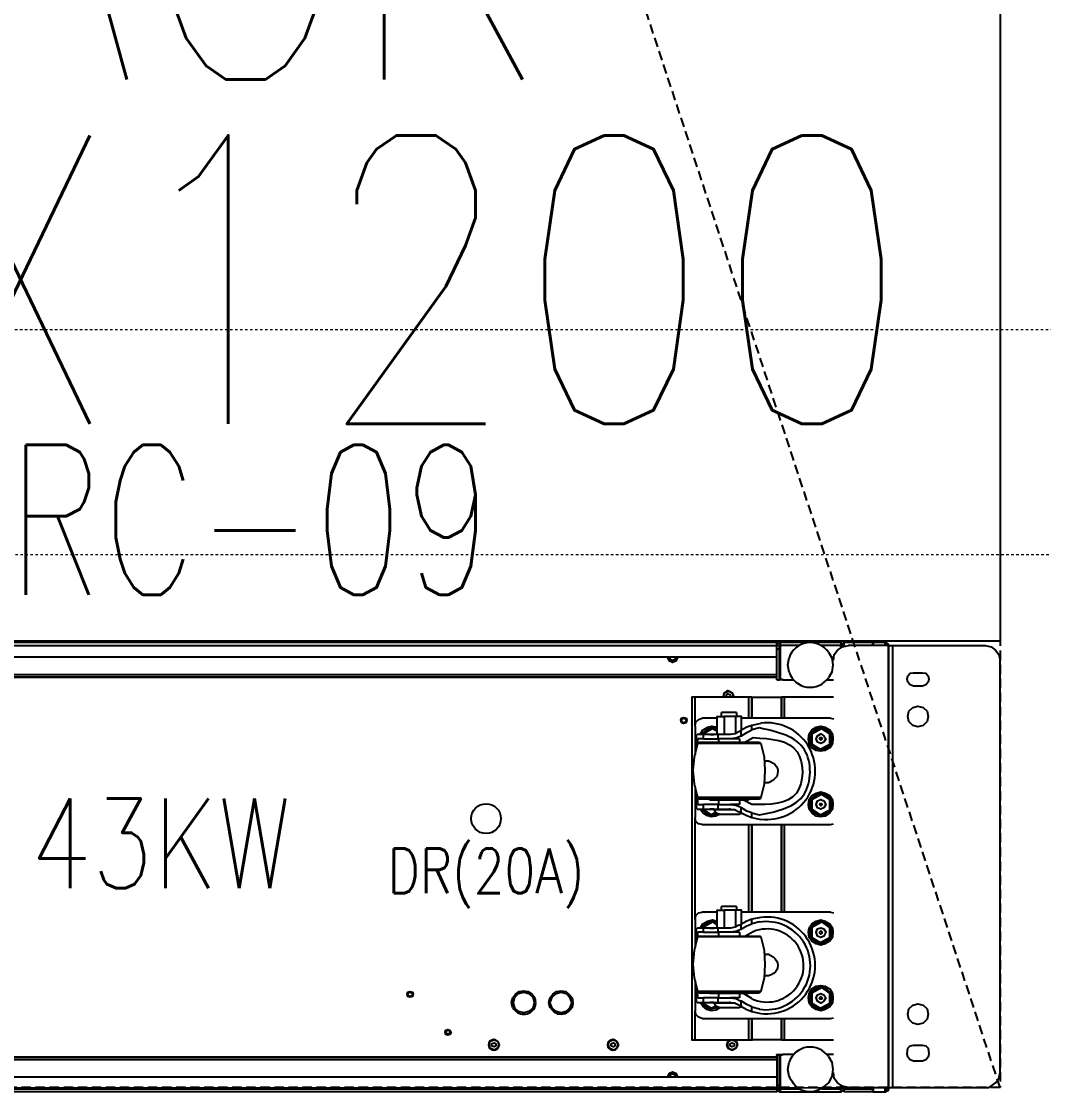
# Model space of a CAD drawing. Extents: x 225000 to 2157367, y 208400 to 840900.
# Drawn here: x 510272 to 510955, y 400651 to 401366 of the extents above; entities that cross this region are included whole.
import ezdxf
from ezdxf.enums import TextEntityAlignment as Align

# ---------------------------------------------------------------- set-up
doc = ezdxf.new("R2010")
doc.units = 0
doc.header["$LTSCALE"] = 10
doc.linetypes.add('Data Center Layout_L20$0$HIDDENK1', pattern=[0.334, 0.167, -0.167])
doc.linetypes.add('XFDP20-DC-PH1$0$HIDDEN2', pattern=[0.1875, 0.125, -0.0625])
doc.layers.add('Data Center Layout_L20$0$ARC', color=252, linetype='Continuous', lineweight=0)
for name, color, linetype in [('XFDP20-DC-PH1$0$A-EQ (PH1)', 15, 'XFDP20-DC-PH1$0$HIDDEN2'), ('XFM2Q20-DC$0$M-EQ-TEXT', 3, 'Continuous'), ('XFM2Q20-DC$0$M-HVAC-CEQPM', 22, 'Continuous'), ('XFM2Q20-DC$0$RACK-DC1-600X1200', 6, 'Continuous')]:
    doc.layers.add(name, color=color, linetype=linetype)
doc.styles.add('XFM2Q20-DC$0$XFL10-HVAC-EQ-L194205$0$M-TXT', font='simplex.shx', dxfattribs={"width": 0.8, "bigfont": 'chineset.shx'})
doc.styles.add('XFM2Q20-DC$0$XFL10-HVAC-EQ-L194205$0$Standard', font='txt.shx', dxfattribs={"bigfont": 'chineset.shx'})
doc.styles.add('XFM2Q20-DC$0$XOL30-HVAC-EQ-L194205$0$Standard', font='txt.shx', dxfattribs={"width": 0.8, "bigfont": 'chineset.shx'})

# ---------------------------------------------------------------- blocks, each defined once
blk = doc.blocks.new('Data Center Layout_L20')
at = {"layer": 'Data Center Layout_L20$0$ARC', "linetype": 'Data Center Layout_L20$0$HIDDENK1'}
for p, q in [((508200.59, 201160.31), (511900.59, 201160.31)), ((508050.59, 201010.31), (512050.59, 201010.31))]:
    blk.add_line(p, q, dxfattribs=at)
blk = doc.blocks.new('XFDP20-DC-PH1')
at = {"layer": 'XFDP20-DC-PH1$0$A-EQ (PH1)', "ltscale": 5}
blk.add_line((510925.59, 200654.46, 0), (509725.59, 204302.31, 0), dxfattribs=at)
at = {"layer": 'XFDP20-DC-PH1$0$A-EQ (PH1)', "ltscale": 5, "elevation": 0}
blk.add_lwpolyline([(509725.59, 200654.46), (509725.59, 204302.31), (510925.59, 204302.31), (510925.59, 200654.46)], close=True, dxfattribs=at)
blk = doc.blocks.new('XFM2Q20-DC$0$43KW-ROW COOLER')
at = {"layer": 'XFM2Q20-DC$0$M-HVAC-CEQPM'}
for p, q in [((2185.3, -1392.57), (2184.87, -302.57)), ((2187.88, -312.89), (2185.73, -312.89)), ((2185.73, -332.24), (2185.73, -312.89)), ((2187.88, -312.89), (2187.88, -332.24)), ((2185.73, -332.24), (2187.88, -332.24)), ((1894.32, -342.55), (1898.19, -340.4)), ((1898.19, -340.4), (1902.92, -339.54)), ((1902.92, -339.54), (1907.65, -340.4)), ((1907.65, -340.4), (1911.52, -342.55)), ((2164.23, -342.55), (2168.1, -340.4)), ((2168.1, -340.4), (2172.83, -339.54)), ((2172.83, -339.54), (2177.56, -340.4)), ((2177.56, -340.4), (2181.86, -342.55)), ((1902.92, -369.64), (1898.19, -368.78)), ((1907.65, -368.78), (1902.92, -369.64)), ((2172.83, -369.64), (2168.1, -368.78)), ((2177.56, -368.78), (2172.83, -369.64)), ((1897.76, -376.95), (1890.03, -376.95)), ((1890.03, -1353.7), (1890.03, -376.95)), ((1897.76, -376.95), (1897.76, -1317.77)), ((2177.99, -376.95), (2185.73, -376.95)), ((2177.99, -376.95), (2177.99, -1317.77)), ((2185.73, -1353.7), (2185.73, -376.95)), ((1966.9, -385.11), (1966.9, -382.54)), ((1981.52, -382.54), (1981.52, -385.54)), ((2095.87, -385.11), (2095.87, -382.54)), ((2110.49, -382.54), (2110.49, -385.54)), ((1941.97, -387.69), (1943.26, -393.71)), ((1944.98, -388.55), (1946.27, -393.71)), ((1954.43, -398.44), (1951.42, -392.85)), ((2001.72, -393.71), (2003.01, -388.55)), ((2004.73, -393.71), (2006.02, -387.69)), ((2071.37, -387.69), (2072.66, -393.71)), ((2074.38, -388.55), (2075.67, -393.71)), ((2083.84, -398.44), (2080.83, -392.85)), ((2131.13, -393.71), (2132.42, -388.55)), ((2134.14, -393.71), (2135.43, -387.69)), ((1996.14, -393.71), (1993.13, -399.3)), ((2125.54, -393.71), (2122.1, -399.3)), ((2153.91, -483.99), (2156.49, -482.7)), ((2156.49, -482.7), (2159.07, -483.99)), ((2128.55, -514.09), (2128.55, -513.23)), ((2128.55, -513.23), (2131.56, -513.66)), ((2131.56, -528.27), (2128.55, -529.13)), ((2128.55, -529.13), (2128.55, -528.27)), ((2128.55, -539.02), (2128.55, -538.16)), ((2128.55, -538.16), (2131.56, -538.59)), ((2128.55, -554.07), (2128.55, -552.78)), ((2131.56, -553.21), (2128.55, -554.07)), ((2153.91, -563.53), (2156.49, -562.24)), ((2156.49, -562.24), (2159.07, -563.53))]:
    blk.add_line(p, q, dxfattribs=at)
for points in [[(2184.87, -299.56), (1890.03, -299.56), (1890.03, -237.91), (1890.89, -234.04), (1893.04, -231.03), (1896.04, -228.88), (1899.91, -228.02)], [(2174.98, -228.02), (1899.91, -228.02)], [(2184.87, -299.56), (2184.87, -235.24), (2181.86, -231.03), (2178.85, -228.88), (2174.98, -228.02)], [(1917.11, -279.79), (1917.11, -285.81), (1916.25, -287.95), (1914.53, -289.67), (1912.38, -290.1), (1910.23, -289.67), (1908.51, -287.95), (1908.08, -285.81), (1908.08, -279.79), (1908.51, -277.64), (1910.23, -275.92), (1912.38, -275.49), (1914.53, -275.92), (1916.25, -277.64), (1917.11, -279.79), (1917.11, -279.79)], [(1937.32, -289.67), (1933.88, -288.81), (1931.3, -286.24), (1930.44, -282.8), (1931.3, -279.36), (1933.88, -276.78), (1937.32, -275.92), (1940.76, -276.78), (1943.33, -279.36), (1944.19, -282.8), (1943.33, -286.24), (1940.76, -288.81), (1937.32, -289.67), (1937.32, -289.67)], [(2135.93, -289.67), (2132.5, -288.81), (2129.92, -286.24), (2129.06, -282.8), (2129.92, -279.36), (2132.5, -276.78), (2135.93, -275.92), (2139.37, -276.78), (2141.95, -279.36), (2142.81, -282.8), (2141.95, -286.24), (2139.37, -288.81), (2135.93, -289.67), (2135.93, -289.67)], [(2167.24, -285.81), (2166.38, -287.95), (2164.66, -289.67), (2162.51, -290.1), (2158.72, -289.67), (2157, -287.95), (2156.57, -285.81), (2156.57, -279.79), (2157, -277.64), (2158.72, -275.92), (2162.51, -275.49), (2164.66, -275.92), (2166.38, -277.64), (2167.24, -279.79), (2167.24, -285.81), (2167.24, -285.81)], [(1890.03, -302.57), (2184.87, -302.57), (2184.87, -299.56)], [(1890.03, -302.57), (1890.03, -299.56)], [(1890.03, -304.29), (1887.88, -304.29), (1888.74, -303), (1890.03, -302.57)], [(1887.88, -304.29), (1887.88, -304.72)], [(1890.03, -304.72), (1887.88, -304.72), (1887.88, -312.46)], [(2184.87, -329.23), (2184.87, -302.57), (1890.03, -302.57)], [(1890.03, -302.57), (1890.03, -329.23)], [(2184.87, -302.57), (2185.73, -302.57), (2185.73, -304.29)], [(2185.73, -304.29), (2184.87, -304.29)], [(2185.73, -302.57), (2185.73, -304.29)], [(2185.73, -302.57), (2187.02, -303), (2187.88, -304.29)], [(2187.88, -312.46), (2187.88, -304.72), (2185.73, -304.72), (2185.73, -304.29)], [(2185.73, -304.29), (2187.88, -304.29)], [(2185.73, -304.72), (2185.73, -304.29)], [(2187.88, -304.72), (2187.88, -304.29)], [(1890.03, -312.46), (1887.88, -312.46)], [(1887.88, -312.46), (1887.88, -312.89)], [(1890.03, -312.89), (1887.88, -312.89), (1887.88, -332.24), (1890.03, -332.24)], [(2187.88, -312.46), (2184.87, -312.46)], [(2185.73, -312.89), (2185.73, -312.46)], [(2187.88, -312.89), (2187.88, -312.46)], [(1887.88, -334.39), (1890.03, -334.39), (1890.03, -332.24)], [(1887.88, -334.39), (1888.74, -332.67), (1890.03, -332.24)], [(1887.88, -334.39), (1887.88, -333.96)], [(1887.88, -334.39), (1887.88, -374.8), (1890.03, -374.8)], [(1889.6, -332.24), (1889.6, -331.81)], [(1899.91, -339.11), (1896.04, -338.68), (1893.04, -336.53), (1890.89, -333.1), (1890.03, -329.23)], [(1890.03, -332.24), (1890.03, -331.81)], [(1890.03, -332.24), (1890.46, -332.24)], [(1890.46, -332.24), (1890.03, -332.24)], [(1890.03, -334.39), (1890.03, -333.96)], [(1890.03, -334.39), (1890.03, -333.96)], [(1891.32, -334.39), (1890.03, -334.39)], [(1890.03, -334.39), (1891.32, -334.39)], [(1890.03, -334.39), (1890.03, -347.28)], [(2184.87, -329.23), (2184.01, -333.1), (2181.86, -336.53), (2178.85, -338.68), (2174.98, -339.11)], [(2185.73, -332.24), (2185.73, -334.39), (2183.58, -334.39)], [(2183.58, -334.39), (2183.58, -333.96)], [(2183.58, -333.96), (2183.58, -334.39)], [(2185.73, -334.39), (2183.58, -334.39)], [(2184.44, -332.24), (2185.73, -332.24)], [(2185.73, -332.24), (2184.44, -332.24)], [(2185.73, -332.24), (2185.73, -331.81)], [(2185.73, -332.24), (2187.02, -332.67), (2187.88, -334.39)], [(2185.73, -334.39), (2185.73, -333.96)], [(2185.73, -334.39), (2185.73, -333.96)], [(2187.88, -334.39), (2185.73, -334.39)], [(2185.73, -374.8), (2187.88, -374.8), (2187.88, -334.39)], [(2185.73, -347.28), (2185.73, -334.39)], [(2186.16, -332.24), (2186.16, -331.81)], [(2187.88, -334.39), (2187.88, -333.96)], [(1912.81, -343.41), (1912.81, -339.11)], [(1924.34, -339.11), (1924.34, -372.22)], [(1938.53, -341.26), (1938.96, -339.11)], [(1938.53, -341.26), (1938.53, -400.59)], [(1952.28, -339.54), (1955.29, -339.97), (1958.3, -341.69), (1960.02, -344.7), (1960.45, -347.71), (1960.02, -350.72), (1958.3, -353.73), (1955.29, -355.45), (1952.28, -355.88), (1948.85, -355.45), (1946.27, -353.73), (1944.55, -350.72), (1943.69, -347.71), (1944.55, -344.7), (1946.27, -341.69), (1948.85, -339.97), (1952.28, -339.54), (1952.28, -339.54)], [(1945.41, -347.28), (1948.85, -341.69), (1948.85, -341.26), (1944.98, -347.28), (1945.41, -347.28), (1945.41, -347.28)], [(1948.42, -354.16), (1945.84, -351.15), (1944.98, -347.28), (1945.84, -343.84), (1948.42, -341.26)], [(1948.85, -341.26), (1952.28, -340.4), (1955.72, -341.26)], [(1948.85, -341.26), (1956.15, -341.26), (1955.72, -341.69)], [(1948.85, -353.73), (1955.72, -353.73), (1959.16, -348.14), (1955.72, -341.69), (1948.85, -341.69)], [(1959.59, -348.14), (1956.15, -341.26), (1958.73, -344.27), (1959.59, -347.71)], [(1996.14, -339.54), (1999.14, -339.97), (2001.72, -341.69), (2003.87, -344.7), (2004.3, -347.71), (2003.87, -350.72), (2001.72, -353.73), (1999.14, -355.45), (1996.14, -355.88), (1992.7, -355.45), (1990.12, -353.73), (1988.4, -350.72), (1987.54, -347.71), (1988.4, -344.7), (1990.12, -341.69), (1992.7, -339.97), (1996.14, -339.54), (1996.14, -339.54)], [(1989.26, -347.28), (1992.7, -341.69), (1992.27, -341.26), (1988.4, -347.28), (1989.26, -347.28), (1989.26, -347.28)], [(1999.14, -354.16), (1995.71, -355.02), (1992.27, -354.16), (1989.69, -351.15), (1988.83, -347.28), (1989.69, -343.84), (1992.27, -341.26)], [(1992.27, -341.26), (1999.57, -341.26), (1999.57, -341.69)], [(1992.7, -341.26), (1996.14, -340.4), (1999.57, -341.26)], [(1992.7, -353.73), (1999.14, -353.73), (2003.01, -348.14), (1999.57, -341.69), (1992.7, -341.69)], [(2003.44, -348.14), (1999.57, -341.26)], [(2000, -341.26), (2002.58, -344.27), (2003.44, -347.71)], [(2009.46, -426.82), (2009.46, -341.26), (2009.03, -339.11)], [(2067.93, -341.26), (2068.36, -339.11)], [(2067.93, -341.26), (2067.93, -400.59)], [(2081.26, -339.54), (2084.7, -339.97), (2087.28, -341.69), (2089, -344.7), (2089.86, -347.71), (2089, -350.72), (2087.28, -353.73), (2084.7, -355.45), (2081.26, -355.88), (2078.25, -355.45), (2075.67, -353.73), (2073.95, -350.72), (2073.09, -347.71), (2073.95, -344.7), (2075.67, -341.69), (2078.25, -339.97), (2081.26, -339.54), (2081.26, -339.54)], [(2074.38, -347.28), (2078.25, -341.69), (2077.82, -341.26), (2073.95, -347.28), (2074.38, -347.28), (2074.38, -347.28)], [(2084.7, -354.16), (2081.26, -355.02), (2077.82, -354.16), (2074.81, -351.15), (2073.95, -347.28), (2075.24, -343.84), (2077.82, -341.26)], [(2077.82, -341.26), (2085.13, -341.26), (2084.7, -341.69)], [(2077.82, -353.73), (2084.7, -353.73), (2088.14, -348.14), (2084.7, -341.69), (2078.25, -341.69)], [(2078.25, -341.26), (2081.69, -340.4), (2085.13, -341.26)], [(2089, -348.14), (2085.13, -341.26), (2087.71, -344.27), (2089, -347.71)], [(2125.11, -339.54), (2128.55, -339.97), (2131.13, -341.69), (2132.85, -344.7), (2133.71, -347.71), (2132.85, -350.72), (2131.13, -353.73), (2128.55, -355.45), (2125.11, -355.88), (2122.1, -355.45), (2119.09, -353.73), (2117.37, -350.72), (2116.94, -347.71), (2117.37, -344.7), (2119.09, -341.69), (2122.1, -339.97), (2125.11, -339.54), (2125.11, -339.54)], [(2121.24, -354.16), (2118.66, -351.15), (2117.8, -347.28), (2119.09, -343.84), (2121.67, -341.26), (2125.11, -340.4), (2128.55, -341.26)], [(2118.23, -347.28), (2122.1, -341.69), (2121.67, -341.26), (2117.8, -347.28), (2118.23, -347.28), (2118.23, -347.28)], [(2121.67, -341.26), (2128.98, -341.26), (2128.55, -341.69)], [(2121.67, -353.73), (2128.55, -353.73), (2131.99, -348.14), (2128.55, -341.69), (2122.1, -341.69)], [(2132.42, -348.14), (2128.98, -341.26), (2131.56, -344.27), (2132.42, -347.71)], [(2138.87, -426.82), (2138.87, -341.26), (2138.44, -339.11)], [(2153.05, -372.22), (2153.05, -339.11)], [(2162.94, -339.11), (2162.94, -343.41)], [(1944.98, -347.28), (1948.42, -354.16), (1948.85, -353.73)], [(1948.85, -353.73), (1945.41, -347.28)], [(1952.28, -344.27), (1954.43, -345.56), (1955.29, -347.71), (1954.43, -349.86), (1952.28, -350.72), (1950.13, -349.86), (1948.85, -347.71), (1950.13, -345.56), (1952.28, -344.27), (1952.28, -344.27)], [(1959.59, -348.14), (1958.3, -351.58), (1955.72, -354.16), (1952.28, -355.02), (1948.85, -354.16)], [(1952.28, -346.85), (1952.71, -347.28), (1953.14, -347.71), (1952.71, -348.14), (1952.28, -348.57), (1951.42, -348.14), (1951.42, -347.28), (1952.28, -346.85), (1952.28, -346.85)], [(1955.72, -354.16), (1959.59, -348.14), (1959.16, -348.14)], [(1988.4, -347.28), (1992.27, -354.16), (1992.7, -353.73)], [(1992.7, -353.73), (1989.26, -347.28)], [(1996.14, -344.27), (1998.28, -345.56), (1999.14, -347.71), (1998.28, -349.86), (1996.14, -350.72), (1993.56, -349.86), (1992.7, -347.71), (1993.56, -345.56), (1996.14, -344.27), (1996.14, -344.27)], [(1996.14, -346.85), (1996.57, -347.28), (1997, -347.71), (1996.57, -348.14), (1996.14, -348.57), (1995.28, -348.14), (1995.28, -347.28), (1996.14, -346.85), (1996.14, -346.85)], [(1999.57, -354.16), (2003.44, -348.14), (2003.01, -348.14)], [(2003.44, -348.14), (2002.15, -351.58), (1999.57, -354.16)], [(2073.95, -347.28), (2077.82, -354.16), (2077.82, -353.73)], [(2077.82, -353.73), (2074.38, -347.28)], [(2081.26, -344.27), (2083.84, -345.56), (2084.7, -347.71), (2083.84, -349.86), (2081.26, -350.72), (2079.11, -349.86), (2078.25, -347.71), (2079.11, -345.56), (2081.26, -344.27), (2081.26, -344.27)], [(2081.26, -346.85), (2082.12, -347.28), (2082.55, -347.71), (2082.12, -348.14), (2081.26, -348.57), (2080.83, -348.14), (2080.4, -347.71), (2080.83, -347.28), (2081.26, -346.85), (2081.26, -346.85)], [(2085.13, -354.16), (2089, -348.14), (2088.14, -348.14)], [(2089, -348.14), (2087.71, -351.58), (2085.13, -354.16)], [(2117.8, -347.28), (2121.67, -354.16), (2121.67, -353.73)], [(2121.67, -353.73), (2118.23, -347.28)], [(2125.11, -344.27), (2127.26, -345.56), (2128.55, -347.71), (2127.26, -349.86), (2125.11, -350.72), (2122.96, -349.86), (2122.1, -347.71), (2122.96, -345.56), (2125.11, -344.27), (2125.11, -344.27)], [(2125.11, -346.85), (2125.97, -347.28), (2125.97, -348.14), (2125.11, -348.57), (2124.68, -348.14), (2124.25, -347.71), (2124.68, -347.28), (2125.11, -346.85), (2125.11, -346.85)], [(2128.55, -354.16), (2132.42, -348.14), (2131.99, -348.14)], [(2132.42, -348.14), (2131.56, -351.58), (2128.98, -354.16)], [(1948.42, -354.16), (1955.72, -354.16), (1955.72, -353.73)], [(1992.27, -354.16), (1999.57, -354.16), (1999.14, -353.73)], [(2077.82, -354.16), (2085.13, -354.16), (2084.7, -353.73)], [(2121.67, -354.16), (2128.55, -354.16), (2128.55, -353.73)], [(2128.55, -354.16), (2125.11, -355.02), (2121.67, -354.16)], [(1890.03, -361.9), (1890.03, -374.8)], [(2185.73, -374.8), (2185.73, -361.9)], [(1912.81, -373.08), (1912.81, -365.77)], [(2162.94, -365.77), (2162.94, -373.08)], [(1887.88, -375.23), (1887.88, -374.8)], [(1890.03, -376.95), (1888.74, -376.52), (1887.88, -375.23)], [(1890.03, -376.95), (1887.88, -376.95), (1887.88, -1353.7)], [(1890.03, -374.8), (1910.66, -374.8)], [(1890.03, -375.23), (1890.03, -374.8)], [(1890.03, -375.23), (1890.03, -374.8)], [(1890.03, -375.23), (1890.03, -374.8)], [(1890.03, -375.23), (1890.03, -376.95)], [(1892.18, -376.95), (1892.18, -375.23), (1890.03, -375.23)], [(1912.81, -376.95), (1912.81, -375.23), (1892.18, -375.23)], [(1912.81, -376.95), (1892.18, -376.95)], [(1909.37, -1317.77), (1909.37, -376.95)], [(1912.81, -373.08), (1912.38, -374.37), (1910.66, -374.8)], [(1911.09, -375.23), (1911.09, -374.8)], [(1911.09, -375.23), (1911.09, -374.8)], [(1911.09, -1317.77), (1911.09, -376.95)], [(1911.09, -376.95), (1911.09, -1317.77)], [(1912.81, -373.08), (1912.81, -375.23)], [(1924.34, -372.22), (1924.34, -373.94)], [(1924.34, -372.22), (1938.53, -372.22)], [(1924.34, -373.94), (1924.34, -373.51)], [(1924.34, -373.94), (1938.53, -373.94)], [(1924.34, -393.71), (1924.34, -373.94)], [(1938.53, -373.94), (1924.34, -373.94)], [(2009.46, -372.22), (2067.93, -372.22)], [(2009.46, -373.94), (2067.93, -373.94)], [(2067.93, -373.94), (2009.46, -373.94)], [(2138.87, -372.22), (2153.05, -372.22)], [(2138.87, -373.94), (2153.05, -373.94)], [(2153.05, -373.94), (2138.87, -373.94)], [(2153.05, -373.94), (2153.05, -372.22)], [(2153.05, -373.94), (2153.05, -373.51)], [(2153.05, -373.94), (2153.05, -393.71)], [(2163.37, -376.95), (2162.94, -376.95), (2162.94, -373.08)], [(2165.09, -374.8), (2163.37, -374.37), (2162.94, -373.08)], [(2163.37, -375.23), (2163.37, -376.95), (2183.58, -376.95)], [(2183.58, -375.23), (2163.37, -375.23)], [(2164.66, -374.8), (2164.66, -375.23)], [(2164.66, -376.95), (2164.66, -1317.77)], [(2164.66, -1317.77), (2164.66, -376.95)], [(2165.09, -374.8), (2185.73, -374.8)], [(2166.38, -376.95), (2166.38, -1317.77)], [(2183.58, -375.23), (2183.58, -376.95)], [(2185.73, -376.95), (2185.73, -375.23), (2183.58, -375.23)], [(2185.73, -375.23), (2185.73, -374.8)], [(2185.73, -374.8), (2185.73, -375.23)], [(2187.88, -375.23), (2187.02, -376.52), (2185.73, -376.95)], [(2185.73, -376.95), (2187.88, -376.95), (2187.88, -1353.7), (2185.73, -1353.7)], [(2187.88, -375.23), (2187.88, -374.8)], [(1955.29, -387.69), (1964.32, -385.54), (1973.35, -385.11), (1982.38, -385.54), (1991.41, -387.69)], [(2084.27, -387.69), (2093.29, -385.54), (2102.75, -385.11), (2111.78, -385.54), (2120.81, -387.69)], [(1954.43, -388.55), (1955.29, -387.69)], [(1954.43, -428.97), (1954.43, -388.55)], [(1955.29, -387.69), (1955.29, -429.83)], [(1991.41, -387.69), (1992.27, -388.12), (1992.27, -388.55)], [(1991.41, -387.69), (1991.41, -429.83)], [(1992.27, -428.97), (1992.27, -388.55)], [(2083.84, -388.55), (2083.84, -388.12), (2084.27, -387.69)], [(2083.84, -428.97), (2083.84, -388.55)], [(2084.27, -387.69), (2084.27, -429.83)], [(2120.81, -387.69), (2121.67, -388.55)], [(2120.81, -387.69), (2120.81, -429.83)], [(2121.67, -428.97), (2121.67, -388.55)], [(1924.34, -393.71), (1924.34, -393.28)], [(1924.34, -393.71), (1924.34, -395.86)], [(1938.53, -393.71), (1924.34, -393.71)], [(1924.34, -393.71), (1938.53, -393.71)], [(1924.34, -395.86), (1924.34, -431.54)], [(1924.34, -395.86), (1938.53, -395.86)], [(1950.13, -400.59), (1947.99, -397.15), (1946.27, -393.71), (1943.26, -393.71)], [(1943.26, -393.71), (1944.55, -397.15), (1946.7, -401.02)], [(1992.27, -395.86), (1993.13, -395.86)], [(1993.13, -395.86), (1993.13, -421.66)], [(2001.72, -393.71), (2000.43, -397.15), (1998.28, -400.59)], [(1999.14, -398.87), (1999.14, -399.3)], [(2001.29, -401.02), (2003.44, -397.15), (2004.73, -393.71)], [(2004.73, -393.71), (2001.72, -393.71)], [(2002.15, -400.16), (2002.58, -401.88)], [(2067.93, -393.71), (2009.46, -393.71)], [(2009.46, -393.71), (2067.93, -393.71)], [(2009.46, -395.86), (2067.93, -395.86)], [(2079.11, -400.59), (2076.96, -397.15), (2075.67, -393.71), (2072.66, -393.71)], [(2072.66, -393.71), (2073.95, -397.15), (2076.1, -401.02)], [(2121.67, -395.86), (2122.1, -395.86)], [(2122.1, -395.86), (2122.1, -421.66)], [(2131.13, -393.71), (2129.41, -397.15), (2127.26, -400.59)], [(2128.12, -398.87), (2128.12, -399.3)], [(2130.7, -401.02), (2132.85, -397.15), (2134.14, -393.71)], [(2134.14, -393.71), (2131.13, -393.71)], [(2131.13, -400.16), (2131.56, -401.88)], [(2153.05, -395.86), (2153.05, -393.71), (2138.87, -393.71)], [(2138.87, -393.71), (2153.05, -393.71)], [(2138.87, -395.86), (2153.05, -395.86)], [(2153.05, -393.71), (2153.05, -393.28)], [(2153.05, -431.54), (2153.05, -395.86)], [(1924.34, -412.63), (1921.76, -412.2), (1920.04, -409.62), (1921.33, -407.04), (1923.91, -405.75)], [(1924.34, -412.63), (1923.91, -412.63), (1921.33, -411.77), (1920.47, -408.76), (1921.76, -406.61), (1924.34, -406.18)], [(1923.91, -405.75), (1924.34, -405.75)], [(1934.66, -404.03), (1937.24, -404.03)], [(1934.66, -404.03), (1934.66, -413.92)], [(1946.7, -400.59), (1937.24, -400.59), (1937.24, -404.46)], [(1948.42, -404.46), (1937.24, -404.46), (1937.24, -412.2), (1949.27, -412.2)], [(1946.7, -401.02), (1950.56, -401.02), (1950.13, -400.59)], [(1947.56, -402.31), (1946.7, -401.02)], [(1947.56, -402.31), (1948.85, -404.89), (1949.27, -407.9), (1949.27, -416.07)], [(1950.56, -401.02), (1951.85, -404.46), (1952.28, -407.9)], [(1951.42, -404.03), (1952.28, -404.03)], [(1952.28, -401.88), (1954.43, -401.88)], [(1952.28, -401.88), (1952.28, -407.9)], [(1993.13, -401.88), (1996.14, -401.88)], [(1996.14, -407.9), (1996.57, -404.46), (1997.85, -401.02)], [(1996.14, -401.88), (1996.14, -407.9)], [(1996.14, -404.03), (1996.57, -404.03)], [(1998.28, -400.59), (1997.85, -401.02)], [(1997.85, -401.02), (2001.29, -401.02)], [(1999.14, -416.07), (1999.14, -407.9), (1999.57, -404.89), (2000.86, -402.31)], [(1999.57, -404.89), (1999.57, -418.65)], [(2001.29, -401.02), (2000.86, -402.31)], [(2002.58, -415.64), (2002.58, -401.88)], [(2064.06, -404.03), (2066.64, -404.03)], [(2064.06, -404.03), (2064.06, -413.92)], [(2075.67, -400.59), (2066.64, -400.59), (2066.64, -404.46)], [(2077.82, -404.46), (2066.64, -404.46), (2066.64, -412.2), (2078.68, -412.2)], [(2076.1, -401.02), (2079.54, -401.02), (2079.11, -400.59)], [(2076.53, -402.31), (2076.1, -401.02)], [(2076.53, -402.31), (2077.82, -404.89), (2078.68, -407.9), (2078.68, -416.07)], [(2079.54, -401.02), (2080.83, -404.46), (2081.26, -407.9)], [(2080.83, -404.03), (2081.26, -404.03)], [(2081.26, -401.88), (2083.84, -401.88)], [(2081.26, -401.88), (2081.26, -407.9)], [(2122.1, -401.88), (2125.11, -401.88)], [(2125.11, -407.9), (2125.54, -404.46), (2127.26, -401.02)], [(2125.11, -401.88), (2125.11, -407.9)], [(2125.11, -404.03), (2125.97, -404.03)], [(2127.26, -400.59), (2127.26, -401.02)], [(2127.26, -401.02), (2130.7, -401.02)], [(2128.12, -416.07), (2128.12, -407.9), (2128.55, -404.89), (2129.84, -402.31)], [(2128.55, -404.89), (2128.55, -418.65)], [(2130.7, -401.02), (2129.84, -402.31)], [(2131.56, -415.64), (2131.56, -401.88)], [(2156.49, -403.17), (2158.64, -404.46), (2159.93, -406.61), (2159.07, -409.19), (2156.92, -410.48), (2154.34, -409.62), (2153.05, -407.47)], [(2153.05, -406.18), (2154.34, -404.03), (2156.49, -403.17)], [(2156.49, -403.6), (2158.64, -404.46), (2159.93, -407.04), (2158.64, -409.19), (2156.49, -410.05), (2153.91, -409.19), (2153.05, -407.04), (2153.91, -404.46), (2156.49, -403.6), (2156.49, -403.6)], [(2156.49, -405.32), (2157.35, -405.75), (2157.78, -407.04), (2157.35, -407.9), (2156.49, -408.33), (2155.63, -407.9), (2155.2, -407.04), (2155.63, -405.75), (2156.49, -405.32), (2156.49, -405.32)], [(1923.91, -410.91), (1922.62, -410.48), (1922.19, -409.62), (1922.62, -408.33), (1923.48, -407.9), (1924.34, -407.9)], [(1923.91, -410.91), (1924.34, -410.48)], [(1937.24, -413.92), (1934.66, -413.92)], [(1949.27, -416.93), (1937.24, -416.93), (1937.24, -412.2)], [(1952.28, -407.9), (1952.28, -416.07)], [(1996.14, -416.07), (1996.14, -407.9)], [(1999.14, -407.9), (1999.14, -408.76)], [(2066.64, -413.92), (2064.06, -413.92)], [(2078.68, -416.93), (2066.64, -416.93), (2066.64, -412.2)], [(2081.26, -407.9), (2081.26, -416.07)], [(2125.11, -416.07), (2125.11, -407.9)], [(2128.12, -407.9), (2128.12, -408.76)], [(1938.53, -416.93), (1938.53, -426.82)], [(1949.27, -428.11), (1946.27, -426.39), (1944.55, -423.38), (1943.69, -420.37), (1944.55, -416.93)], [(1946.7, -416.93), (1944.98, -419.94), (1945.41, -419.94)], [(1944.98, -419.51), (1945.84, -416.93)], [(1944.98, -419.94), (1948.42, -426.82), (1948.85, -426.39)], [(1948.42, -426.39), (1945.84, -423.81), (1944.98, -419.94)], [(1945.41, -419.94), (1947.13, -416.93)], [(1949.27, -426.39), (1948.85, -426.39), (1945.41, -419.94)], [(1952.28, -425.96), (1952.28, -416.07), (1949.27, -416.07), (1949.27, -425.96)], [(1949.27, -421.66), (1949.27, -419.08)], [(1954.43, -415.64), (1952.28, -415.64)], [(1993.13, -421.66), (1992.27, -421.66)], [(1996.14, -415.64), (1993.13, -415.64)], [(1999.14, -425.96), (1999.14, -416.07), (1996.14, -416.07), (1996.14, -425.96)], [(2002.58, -414.78), (2003.87, -417.79), (2004.3, -420.8), (2003.44, -423.81), (2001.72, -426.39), (1999.14, -428.11)], [(2002.58, -415.64), (2001.72, -417.79), (1999.57, -418.65), (1999.14, -418.65)], [(1999.14, -426.39), (2003.01, -420.8), (2001.29, -418.22)], [(1999.14, -419.08), (1999.14, -421.66)], [(2001.72, -417.79), (2003.44, -420.8), (2002.15, -424.24), (1999.57, -426.82)], [(1999.57, -426.82), (2003.44, -420.8), (2003.01, -420.8)], [(2002.15, -416.5), (2003.44, -420.37)], [(2067.93, -416.93), (2067.93, -426.82)], [(2078.68, -428.11), (2075.67, -426.39), (2073.95, -423.38), (2073.09, -419.94), (2073.95, -416.93)], [(2076.1, -416.93), (2073.95, -419.94), (2074.38, -419.94)], [(2073.95, -419.51), (2074.81, -416.93)], [(2073.95, -419.94), (2077.82, -426.82), (2077.82, -426.39)], [(2077.82, -426.39), (2074.81, -423.81), (2073.95, -419.94)], [(2074.38, -419.94), (2076.53, -416.93)], [(2078.68, -426.39), (2077.82, -426.39), (2074.38, -419.94)], [(2081.26, -425.96), (2081.26, -416.07), (2078.68, -416.07), (2078.68, -425.96)], [(2078.68, -421.66), (2078.68, -419.08)], [(2083.84, -415.64), (2081.26, -415.64)], [(2122.1, -421.66), (2121.67, -421.66)], [(2125.11, -415.64), (2122.1, -415.64)], [(2128.12, -425.96), (2128.12, -416.07), (2125.11, -416.07), (2125.11, -425.96)], [(2131.56, -414.78), (2133.28, -417.79), (2133.71, -420.8), (2132.85, -423.81), (2130.7, -426.39), (2128.12, -428.11)], [(2131.56, -415.64), (2130.7, -417.79), (2128.55, -418.65), (2128.12, -418.65)], [(2128.12, -426.39), (2128.55, -426.39), (2131.99, -420.8), (2130.7, -418.22)], [(2128.12, -419.08), (2128.12, -421.66)], [(2128.55, -426.82), (2132.42, -420.8), (2131.99, -420.8)], [(2131.13, -417.79), (2132.42, -420.8), (2131.56, -424.24), (2128.98, -426.82)], [(2131.56, -416.5), (2132.42, -420.37)], [(1943.69, -431.54), (1941.11, -431.11), (1939.39, -429.4), (1938.53, -426.82)], [(1948.42, -426.82), (1949.27, -426.82)], [(1949.27, -426.82), (1948.85, -426.82)], [(1952.28, -425.96), (1949.27, -425.96)], [(1949.27, -425.96), (1949.27, -430.26)], [(1952.28, -425.96), (1952.28, -429.83)], [(1999.14, -425.96), (1996.14, -425.96)], [(1996.14, -429.83), (1996.14, -425.96)], [(1999.14, -430.26), (1999.14, -425.96)], [(1999.14, -426.82), (1999.57, -426.82), (1999.14, -426.39)], [(1999.14, -426.82), (1999.14, -426.39)], [(2009.46, -426.82), (2009.03, -429.4), (2007.31, -431.11), (2004.73, -431.54)], [(2072.66, -431.54), (2070.08, -431.11), (2068.36, -429.4), (2067.93, -426.82)], [(2077.82, -426.82), (2078.68, -426.82)], [(2078.68, -426.82), (2077.82, -426.82)], [(2081.26, -425.96), (2078.68, -425.96)], [(2078.68, -425.96), (2078.68, -430.26)], [(2081.26, -425.96), (2081.26, -429.83)], [(2128.12, -425.96), (2125.11, -425.96)], [(2125.11, -429.83), (2125.11, -425.96)], [(2128.12, -430.26), (2128.12, -425.96)], [(2128.12, -426.82), (2128.55, -426.82), (2128.55, -426.39)], [(2128.55, -426.82), (2128.12, -426.82)], [(2138.87, -426.82), (2138.01, -429.4), (2136.29, -431.11), (2133.71, -431.54)], [(1924.34, -431.54), (1924.34, -433.69), (2153.05, -433.69), (2153.05, -431.54)], [(1943.26, -431.54), (1924.34, -431.54)], [(1943.69, -431.54), (1962.6, -431.54)], [(1951.42, -430.68), (1949.7, -430.68), (1949.27, -430.26)], [(1957.87, -430.68), (1951.42, -430.68)], [(1954.86, -429.83), (1952.28, -429.83)], [(1955.29, -429.83), (1954.43, -428.97)], [(1991.41, -429.83), (1982.38, -431.97), (1973.35, -432.83), (1964.32, -431.97), (1955.29, -429.83)], [(1984.53, -431.54), (2004.73, -431.54)], [(1997, -430.68), (1988.83, -430.68)], [(1992.27, -428.97), (1992.27, -429.4), (1991.41, -429.83)], [(1996.14, -429.83), (1991.84, -429.83)], [(1999.14, -430.26), (1998.28, -430.68), (1997, -430.68)], [(2072.23, -431.54), (2005.16, -431.54)], [(2072.66, -431.54), (2091.58, -431.54)], [(2080.4, -430.68), (2079.11, -430.68), (2078.68, -430.26)], [(2087.28, -430.68), (2080.4, -430.68)], [(2084.27, -429.83), (2081.26, -429.83)], [(2084.27, -429.83), (2083.84, -429.4), (2083.84, -428.97)], [(2120.81, -429.83), (2111.78, -431.97), (2102.75, -432.83), (2093.29, -431.97), (2084.27, -429.83)], [(2113.5, -431.54), (2133.71, -431.54)], [(2125.97, -430.68), (2118.23, -430.68)], [(2121.67, -428.97), (2120.81, -429.83)], [(2125.11, -429.83), (2121.24, -429.83)], [(2128.12, -430.26), (2127.69, -430.68), (2125.97, -430.68)], [(2153.05, -431.54), (2134.14, -431.54)], [(1897.76, -443.15), (1900.34, -444.44), (1901.2, -446.59), (1900.34, -448.74), (1897.76, -450.03)], [(1939.82, -437.13), (1941.54, -437.56), (1941.97, -439.28), (1941.54, -440.57), (1939.82, -441), (1938.53, -440.57), (1938.1, -439.28), (1938.53, -437.56), (1939.82, -437.13), (1939.82, -437.13)], [(1939.82, -437.56), (1941.11, -437.99), (1941.54, -439.28), (1941.11, -440.14), (1939.82, -440.57), (1938.96, -440.14), (1938.53, -439.28), (1938.96, -437.99), (1939.82, -437.56), (1939.82, -437.56)], [(2177.99, -450.03), (2175.41, -448.74), (2174.55, -446.59), (2175.41, -444.44), (2177.99, -443.15)], [(1897.76, -443.58), (1899.91, -444.44), (1900.77, -446.59), (1899.91, -448.74), (1897.76, -449.6)], [(1897.76, -444.44), (1899.48, -445.3), (1899.91, -446.59), (1899.48, -447.88), (1897.76, -448.74)], [(2177.99, -449.6), (2175.84, -448.74), (2174.98, -446.59), (2175.84, -444.44), (2177.99, -443.58)], [(2177.99, -448.74), (2176.27, -447.88), (2175.84, -446.59), (2176.27, -445.3), (2177.99, -444.44)], [(2156.49, -483.13), (2158.64, -483.99), (2159.93, -486.14), (2158.64, -488.72), (2156.49, -489.58), (2153.91, -488.72), (2153.05, -486.14), (2153.91, -483.99), (2156.49, -483.13), (2156.49, -483.13)], [(2156.49, -484.85), (2157.35, -485.28), (2157.78, -486.14), (2157.35, -487.43), (2156.49, -487.86), (2155.63, -487.43), (2155.2, -486.14), (2155.63, -485.28), (2156.49, -484.85), (2156.49, -484.85)], [(2128.12, -528.27), (2128.12, -529.13), (2125.11, -528.27), (2122.53, -526.55), (2120.81, -523.98), (2120.38, -520.97), (2120.81, -517.96), (2122.53, -515.81), (2125.11, -513.66), (2128.12, -513.23), (2128.12, -514.09)], [(2128.12, -528.27), (2124.68, -526.98), (2122.1, -524.41), (2121.24, -520.97), (2122.1, -517.53), (2124.68, -515.38), (2128.12, -514.09)], [(2128.55, -514.09), (2131.99, -515.38), (2134.14, -517.53), (2135, -520.97), (2134.14, -524.41), (2131.99, -526.98), (2128.55, -528.27)], [(2128.98, -514.09), (2128.98, -513.23)], [(2130.27, -513.66), (2130.7, -514.52)], [(2135.86, -523.55), (2135, -517.1)], [(2130.27, -528.7), (2130.27, -527.84)], [(2131.56, -526.98), (2131.99, -528.27)], [(2128.12, -552.78), (2128.12, -554.07), (2125.11, -553.21), (2122.53, -551.49), (2120.81, -548.91), (2120.38, -545.9), (2120.81, -542.89), (2122.53, -540.31), (2125.11, -538.59), (2128.12, -538.16)], [(2128.12, -552.78), (2124.68, -551.92), (2122.1, -549.34), (2121.24, -545.9), (2122.1, -542.46), (2124.68, -539.88), (2128.12, -539.02)], [(2121.24, -542.46), (2121.67, -542.89)], [(2128.12, -538.16), (2128.12, -539.02)], [(2128.55, -539.02), (2131.99, -539.88), (2134.14, -542.46), (2135, -545.9), (2134.14, -549.34), (2131.99, -551.92), (2128.55, -552.78)], [(2130.7, -539.45), (2130.7, -538.59)], [(2132.42, -539.45), (2132.42, -540.31)], [(2130.27, -553.64), (2130.27, -552.35)], [(2131.13, -552.35), (2131.99, -553.21)], [(2131.99, -551.49), (2131.99, -552.78)], [(2156.49, -562.67), (2158.64, -563.53), (2159.93, -565.68), (2158.64, -568.26), (2156.49, -569.12), (2153.91, -568.26), (2153.05, -565.68), (2153.91, -563.53), (2156.49, -562.67), (2156.49, -562.67)], [(2156.49, -564.39), (2157.35, -564.82), (2157.78, -565.68), (2157.35, -566.97), (2156.49, -567.4), (2155.63, -566.97), (2155.2, -565.68), (2155.63, -564.82), (2156.49, -564.39), (2156.49, -564.39)], [(2147.89, -594.48), (2149.61, -595.34), (2150.04, -596.63), (2149.61, -597.92), (2147.89, -598.35), (2146.6, -597.92), (2146.17, -596.63), (2146.6, -595.34), (2147.89, -594.48), (2147.89, -594.48)], [(2147.89, -595.34), (2149.18, -595.34), (2149.18, -597.49), (2147.89, -597.92), (2147.03, -597.49), (2146.6, -596.63), (2147.03, -595.34), (2147.89, -595.34), (2147.89, -595.34)], [(2122.53, -619.85), (2124.25, -620.28), (2124.68, -621.99), (2124.25, -623.28), (2122.53, -623.71), (2121.24, -623.28), (2120.81, -621.99), (2121.24, -620.28), (2122.53, -619.85), (2122.53, -619.85)], [(2122.53, -620.28), (2123.82, -620.71), (2124.25, -621.99), (2123.82, -622.85), (2122.53, -623.28), (2121.67, -622.85), (2121.24, -621.99), (2121.67, -620.71), (2122.53, -620.28), (2122.53, -620.28)]]:
    blk.add_lwpolyline(points, dxfattribs=at)
blk.add_circle((2005.48, -571.11), 9.95, dxfattribs=at)
for centre, radius, start, end in [((1902.82, -354.79), 14.81, 124.75937, 251.70768), ((1903.03, -354.79), 14.81, 288.28179, 55.25987), ((2172.72, -354.79), 14.81, 124.75937, 251.70768), ((1973.78, -383.66), 32.28, 352.87318, 187.22141), ((2103.43, -383.71), 32.28, 352.89611, 187.08975), ((2103.6, -383.98), 29.38, 350.97441, 188.89986), ((2103.51, -383.53), 24.39, 335.19952, 202.33822), ((2156.49, -486.43), 3.55, 136.59848, 43.40152), ((2127.76, -545.9), 8.23, 297.43835, 62.56166), ((2156.49, -565.97), 3.55, 136.59848, 43.40152)]:
    blk.add_arc(centre, radius, start, end, dxfattribs=at)
for points in [[(2181.86, -342.55), (2187.56, -352.14), (2185.89, -362.07), (2177.56, -368.78)], [(2003.01, -388.55), (1989.18, -358.83), (1959.66, -358.5), (1944.98, -388.55)], [(1951.42, -392.85), (1961.01, -363.44), (1988.41, -363.99), (1996.14, -393.71)], [(1966.9, -382.54), (1970.62, -377.31), (1976.77, -376.89), (1981.52, -382.54)], [(2095.87, -382.54), (2100.35, -377.15), (2106.39, -377.03), (2110.49, -382.54)], [(2131.56, -513.66), (2135.68, -518.57), (2135.78, -523.43), (2131.56, -528.27)]]:
    blk.add_spline(points, degree=3, dxfattribs=at)
at = {"layer": 'XFM2Q20-DC$0$M-HVAC-CEQPM', "style": 'XFM2Q20-DC$0$XFL10-HVAC-EQ-L194205$0$Standard', "width": 0.8}
blk.add_text('DR(20A)', height=29.922, rotation=90, dxfattribs=at).set_placement((2040.36, -571.12), align=Align.MIDDLE_CENTER)
blk.add_text('43KW', height=59.843, rotation=90, dxfattribs=at).set_placement((2051.98, -875.43))
blk = doc.blocks.new('XFM2Q20-DC')
at = {"layer": 'XFM2Q20-DC$0$RACK-DC1-600X1200', "elevation": 0}
blk.add_lwpolyline([(509725.59, 200952.31), (509725.59, 201562.31), (510925.59, 201562.31), (510925.59, 200952.31)], close=True, dxfattribs=at)
at = {"rotation": 270}
blk.add_blockref('XFM2Q20-DC$0$43KW-ROW COOLER', (511153.61, 202839.44, 0), dxfattribs=at)
at = {"color": 53, "style": 'XFM2Q20-DC$0$XOL30-HVAC-EQ-L194205$0$Standard', "width": 0.8}
for s, p in [('RACK', (510091.9, 201327.2, 0)), ('600X1200', (509809.69, 201097.32, 0))]:
    blk.add_text(s, height=192.553, dxfattribs=at).set_placement(p)
at = {"layer": 'XFM2Q20-DC$0$M-EQ-TEXT', "style": 'XFM2Q20-DC$0$XFL10-HVAC-EQ-L194205$0$M-TXT', "width": 0.7}
blk.add_text('DC2-RC-09', height=100, dxfattribs=at).set_placement((510293.36, 201033.37, 0), align=Align.MIDDLE_CENTER)

msp = doc.modelspace()

# ---------------------------------------------------------------- block references
for name in ['Data Center Layout_L20', 'XFDP20-DC-PH1', 'XFM2Q20-DC']:
    msp.add_blockref(name, (0, 200000))

doc.saveas('drawing.dxf')
